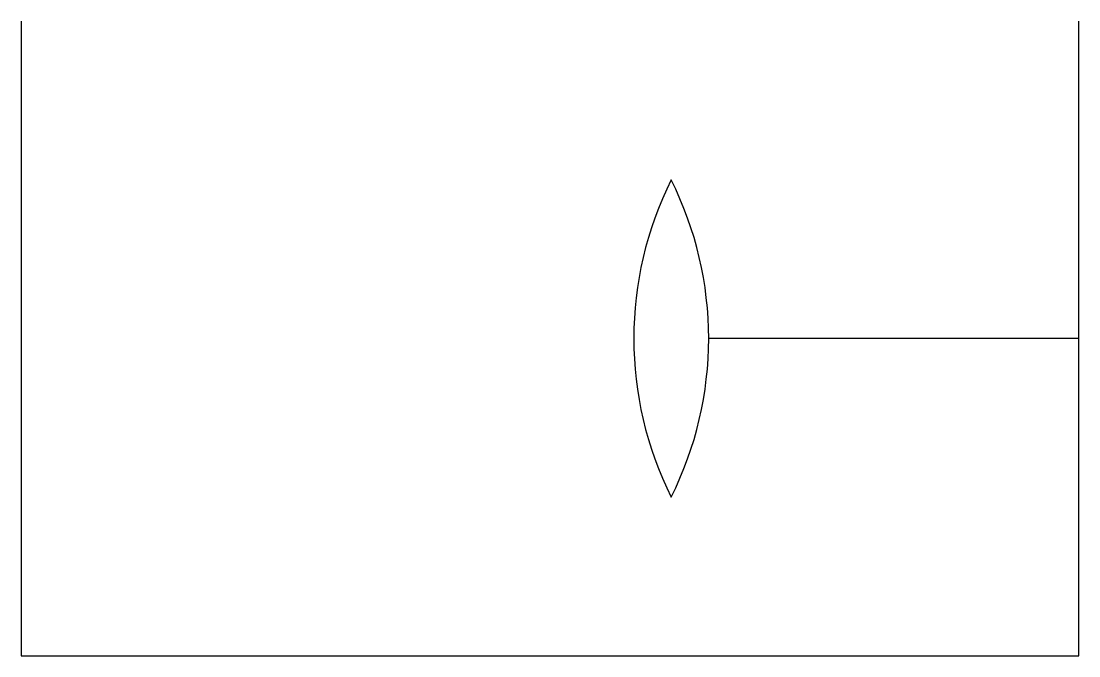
# Model space of a CAD drawing. Header units: millimetres. Extents: x 286.4 to 306.4, y -257.9 to -245.9.
import ezdxf

# ---------------------------------------------------------------- set-up
doc = ezdxf.new("R2010")
doc.units = ezdxf.units.MM
doc.linetypes.add('K5LT_BASIC', pattern=[0])

msp = doc.modelspace()

# ---------------------------------------------------------------- linework, layer by layer
at = {"color": 1, "linetype": 'K5LT_BASIC'}
for p, q in [((286.396, -245.912), (286.396, -257.912)), ((306.396, -257.912), (306.396, -245.912)), ((306.396, -251.912), (299.396, -251.912)), ((286.396, -257.912), (306.396, -257.912))]:
    msp.add_line(p, q, dxfattribs=at)
for centre, start, end in [((304.688, -251.912), 153.4349, 206.5651), ((292.688, -251.912), 333.4349, 26.5651)]:
    msp.add_arc(centre, 6.708, start, end, dxfattribs=at)

doc.saveas('drawing.dxf')
